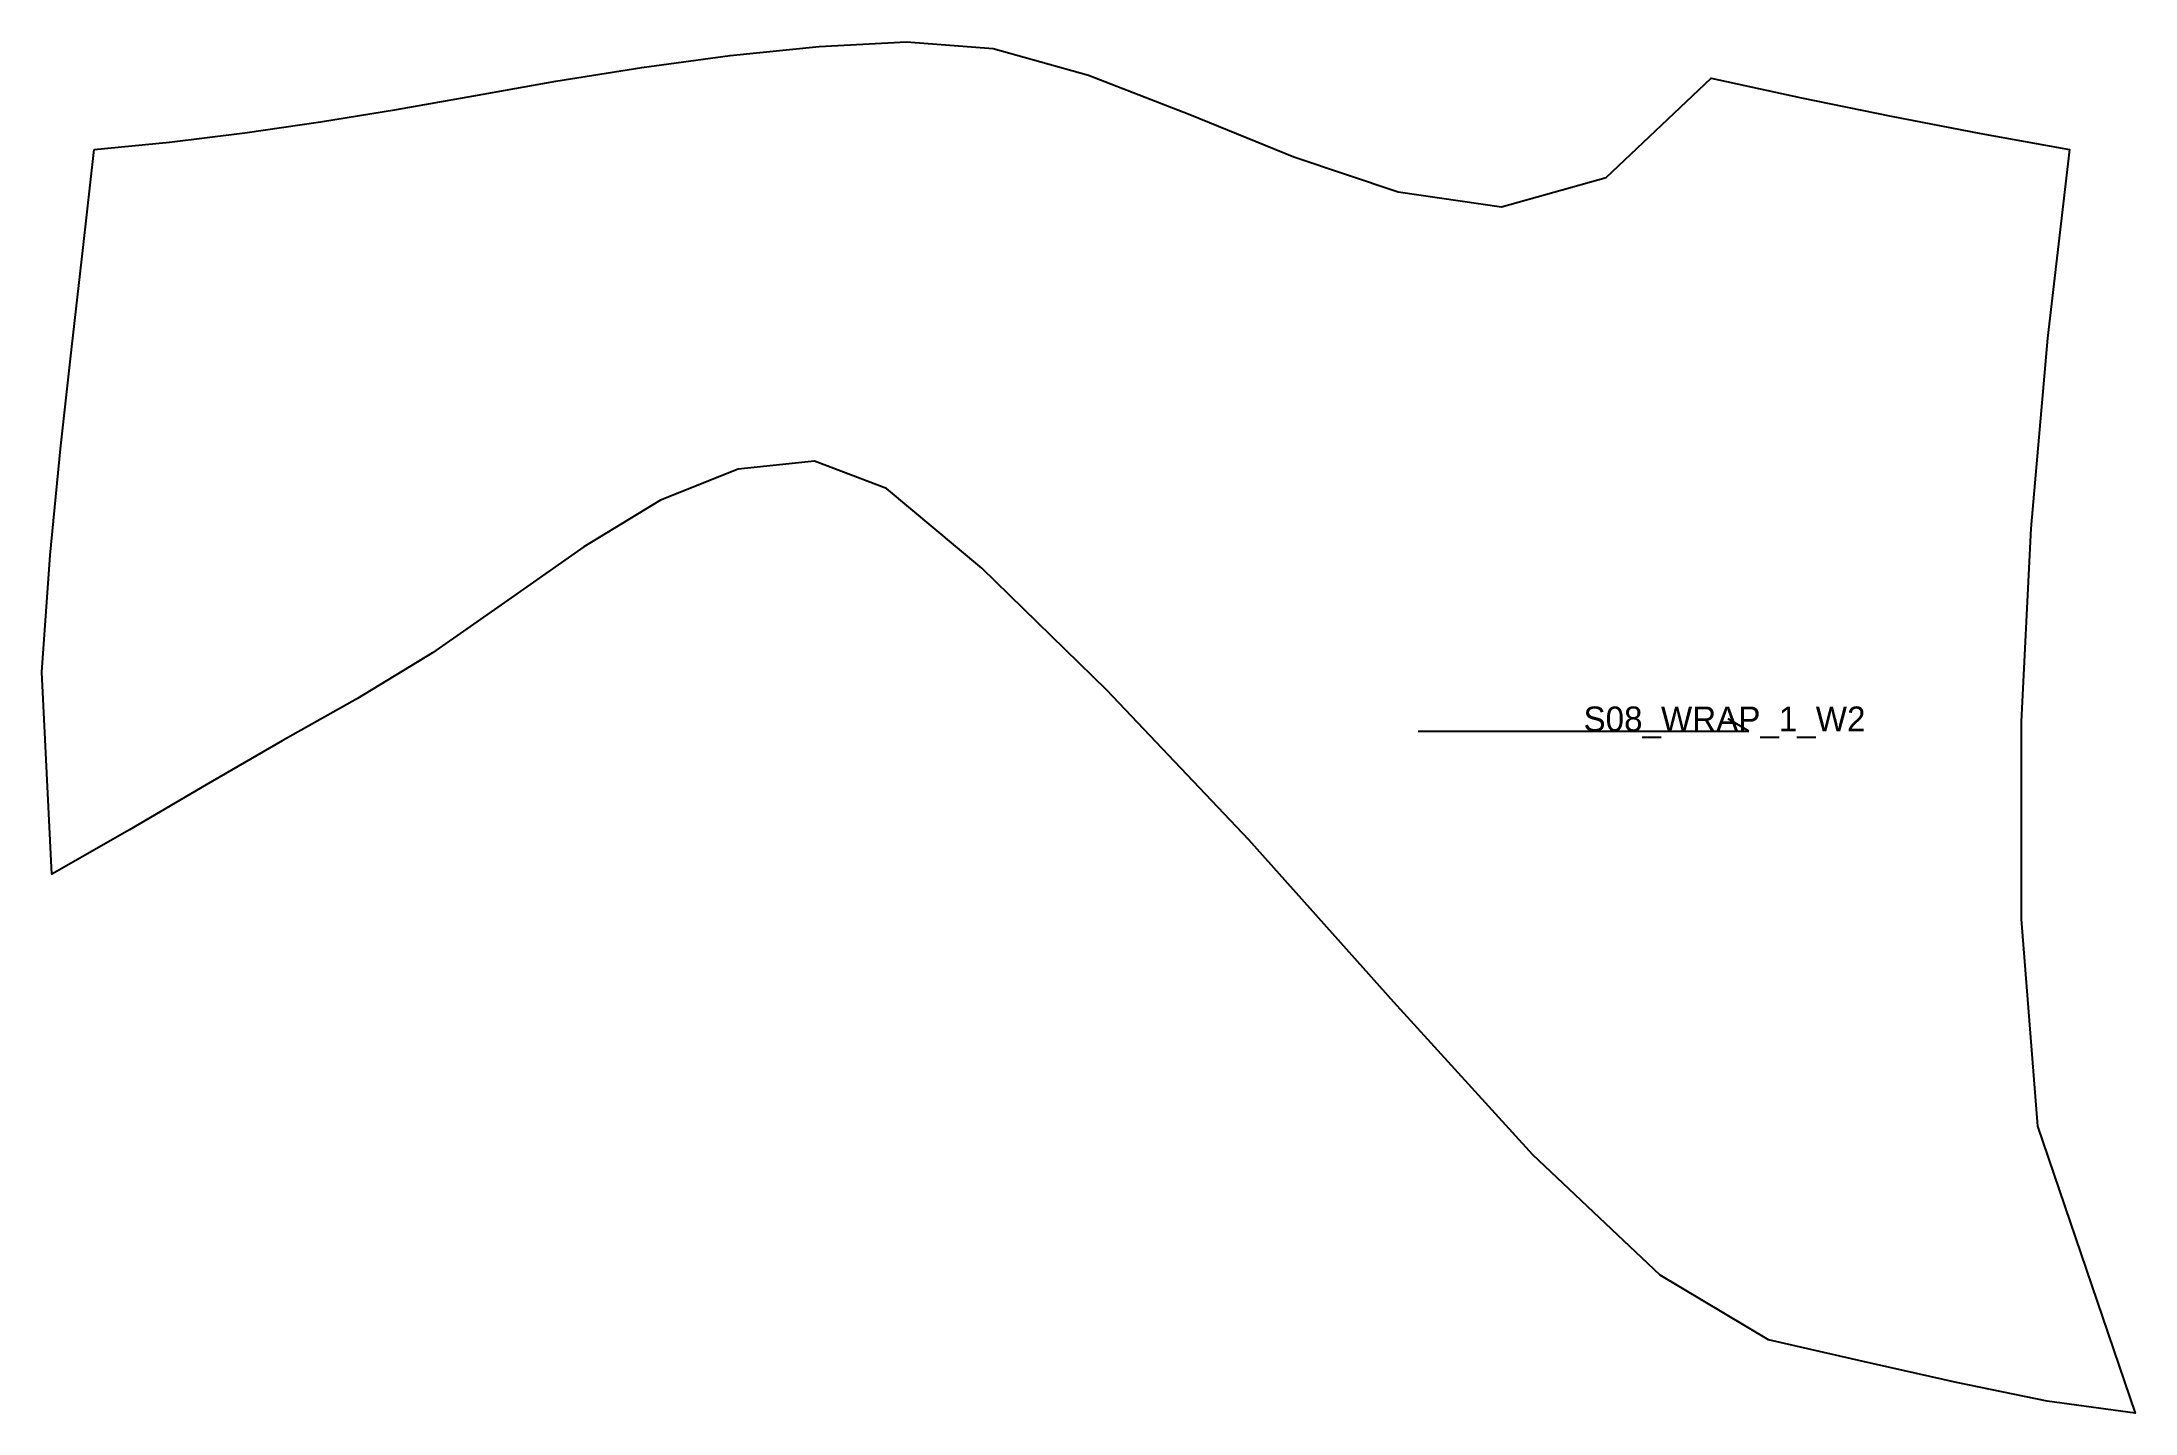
# Model space of a CAD drawing. Header units: millimetres. Extents: x -13 to 494, y -306 to 26.
import ezdxf

# ---------------------------------------------------------------- set-up
doc = ezdxf.new("R2010")
doc.units = ezdxf.units.MM
for name, color, linetype in [('CUT', 1, 'Continuous'), ('GRAIN', 3, 'Continuous'), ('LABEL', 7, 'Continuous'), ('SEW', 5, 'Continuous')]:
    doc.layers.add(name, color=color, linetype=linetype)

msp = doc.modelspace()

# ---------------------------------------------------------------- linework, layer by layer
at = {"layer": 'CUT'}
msp.add_lwpolyline([(0, 0), (18.21, 1.75), (36.44, 4.06), (54.74, 6.73), (73.15, 9.7), (91.89, 13.01), (111.69, 16.52), (132.49, 19.86), (153.9, 22.76), (175.41, 24.98), (196.53, 26.07), (217.55, 24.45), (240.56, 18.01), (265.13, 8.51), (290.31, -1.75), (315.52, -10.25), (340.56, -13.88), (365.85, -6.81), (391.26, 17.29), (413.1, 12.5), (434.86, 8.09), (456.49, 3.9), (477.95, 0), (472.63, -45.64), (468.62, -91.75), (466.26, -138.52), (466.29, -186.37), (470.26, -236.48), (493.85, -305.95), (472.57, -303.05), (450.6, -298.55), (428.05, -293.46), (405.15, -288.2), (378.89, -272.53), (348.15, -243.44), (314.51, -206.43), (279.43, -167.16), (245.02, -130.86), (214.8, -101.36), (191.76, -82.07), (174.28, -75.44), (155.8, -77.38), (137.04, -84.92), (118.49, -96.2), (100.13, -109.14), (81.86, -121.88), (63.68, -132.88), (45.45, -143.2), (27.07, -153.81), (8.57, -164.68), (-10.21, -175.45), (-12.66, -126.56), (-10.62, -98.25), (-8.11, -72.45), (-5.41, -47.77), (-2.64, -23.7), (0, 0)], close=True, dxfattribs=at)
at = {"layer": 'GRAIN'}
for p, q in [((320.38, -140.86), (400.38, -140.86)), ((400.38, -140.86), (395.38, -137.86))]:
    msp.add_line(p, q, dxfattribs=at)
at = {"layer": 'SEW'}
msp.add_lwpolyline([(0, 0), (18.21, 1.75), (36.44, 4.06), (54.74, 6.73), (73.15, 9.7), (91.89, 13.01), (111.69, 16.52), (132.49, 19.86), (153.9, 22.76), (175.41, 24.98), (196.53, 26.07), (217.55, 24.45), (240.56, 18.01), (265.13, 8.51), (290.31, -1.75), (315.52, -10.25), (340.56, -13.88), (365.85, -6.81), (391.26, 17.29), (413.1, 12.5), (434.86, 8.09), (456.49, 3.9), (477.95, 0), (472.63, -45.64), (468.62, -91.75), (466.26, -138.52), (466.29, -186.37), (470.26, -236.48), (493.85, -305.95), (472.57, -303.05), (450.6, -298.55), (428.05, -293.46), (405.15, -288.2), (378.89, -272.53), (348.15, -243.44), (314.51, -206.43), (279.43, -167.16), (245.02, -130.86), (214.8, -101.36), (191.76, -82.07), (174.28, -75.44), (155.8, -77.38), (137.04, -84.92), (118.49, -96.2), (100.13, -109.14), (81.86, -121.88), (63.68, -132.88), (45.45, -143.2), (27.07, -153.81), (8.57, -164.68), (-10.21, -175.45), (-12.66, -126.56), (-10.62, -98.25), (-8.11, -72.45), (-5.41, -47.77), (-2.64, -23.7)], close=True, dxfattribs=at)

# ---------------------------------------------------------------- texts
at = {"layer": 'LABEL'}
msp.add_text('S08_WRAP_1_W2', height=6, dxfattribs=at).set_placement((360.38, -140.86))

doc.saveas('drawing.dxf')
